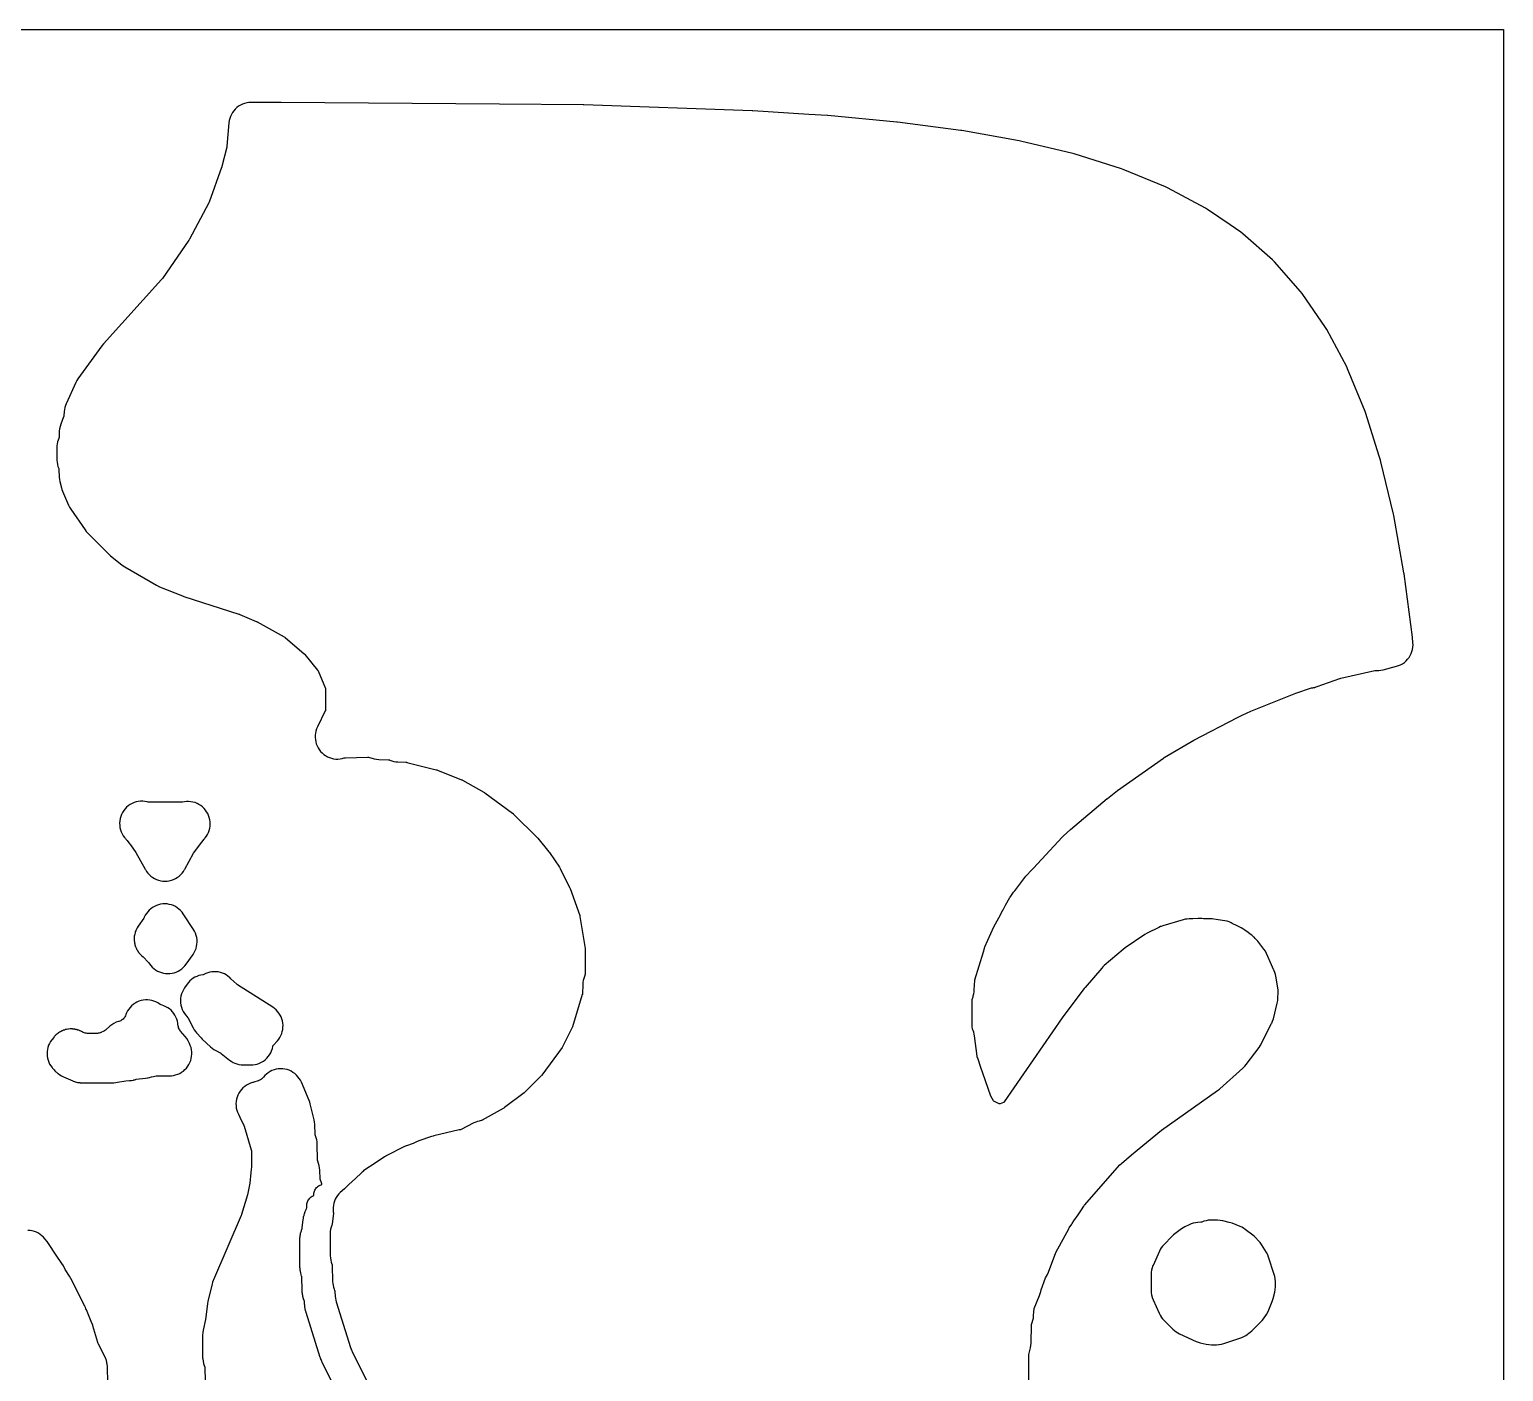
# Model space of a CAD drawing. Header units: millimetres. Extents: x 0 to 300, y 0 to 300.
# Drawn here: x 134.6 to 300, y 149.5 to 300 of the extents above; entities that cross this region are included whole.
import ezdxf

# ---------------------------------------------------------------- set-up
doc = ezdxf.new("R2010")
doc.units = ezdxf.units.MM
doc.layers.add('CUT', color=7, linetype='CONTINUOUS')

msp = doc.modelspace()

# ---------------------------------------------------------------- linework, layer by layer
at = {"layer": 'CUT'}
for points in [[(0.0029, 299.9971), (0.0614, 300), (299.9341, 300), (299.9926, 299.9971), (299.9954, 299.9386), (299.9954, 0.0614), (299.9926, 0.0029), (299.9341, 0), (0.0614, 0), (0.0029, 0.0029), (0, 0.0614), (0, 299.9386)], [(145.1668, 209.5838), (145.3135, 209.3823), (145.4097, 209.2745), (145.4626, 209.2082), (145.5905, 209.0478), (145.7913, 208.796), (145.977, 208.5632), (146.5897, 207.7207), (147.6192, 205.8514), (147.654, 205.7882), (147.7816, 205.5811), (147.9287, 205.3874), (148.094, 205.2089), (148.2758, 205.0473), (148.4724, 204.9041), (148.682, 204.7807), (148.9027, 204.6783), (149.1322, 204.5978), (149.3685, 204.54), (149.6093, 204.5054), (149.8523, 204.4944), (150.0952, 204.507), (150.3357, 204.5432), (150.5716, 204.6026), (150.8006, 204.6847), (151.0205, 204.7886), (151.2293, 204.9134), (151.425, 205.0579), (151.6057, 205.2207), (151.7697, 205.4003), (151.9155, 205.595), (152.0417, 205.803), (152.0682, 205.8519), (153.0334, 207.6324), (153.9815, 208.8691), (154.226, 209.188), (154.2646, 209.2384), (154.2805, 209.2591), (154.3207, 209.308), (154.3509, 209.3449), (154.495, 209.5388), (154.6196, 209.7458), (154.7237, 209.9638), (154.8063, 210.1908), (154.8665, 210.4248), (154.9039, 210.6634), (154.9181, 210.9046), (154.909, 211.146), (154.8766, 211.3854), (154.8212, 211.6205), (154.7434, 211.8492), (154.6439, 212.0694), (154.5236, 212.2788), (154.3836, 212.4758), (154.2253, 212.6582), (154.0502, 212.8246), (153.8598, 212.9733), (153.6559, 213.1028), (153.4405, 213.2122), (153.2155, 213.3002), (152.9831, 213.3661), (152.7454, 213.4092), (152.5046, 213.4292), (152.2631, 213.4259), (152.023, 213.3992), (151.8281, 213.3583), (151.8264, 213.3582), (151.8182, 213.3575), (151.7791, 213.3546), (148.346, 213.3628), (147.9752, 213.3661), (147.9588, 213.3667), (147.8424, 213.3946), (147.5989, 213.4402), (147.352, 213.4616), (147.1042, 213.4584), (146.858, 213.4306), (146.6157, 213.3787), (146.3798, 213.303), (146.1525, 213.2043), (145.9361, 213.0836), (145.7327, 212.942), (145.5443, 212.7811), (145.3727, 212.6022), (145.2198, 212.4073), (145.0868, 212.1982), (144.9753, 211.9769), (144.8861, 211.7457), (144.8203, 211.5068), (144.7785, 211.2625), (144.7781, 211.2568), (144.7768, 211.249), (144.7596, 211.0003), (144.7672, 210.7512), (144.7996, 210.504), (144.8564, 210.2614), (144.9371, 210.0255), (145.0409, 209.7989)], [(149.2227, 194.319), (149.4489, 194.2375), (149.6819, 194.1782), (149.9196, 194.1415), (150.1596, 194.1278), (150.3999, 194.1373), (150.6381, 194.1698), (150.8722, 194.225), (151.0998, 194.3025), (151.319, 194.4014), (151.5276, 194.521), (151.7238, 194.6601), (151.9057, 194.8173), (152.0716, 194.9913), (152.2201, 195.1805), (152.9947, 196.2715), (153.1289, 196.4821), (153.2415, 196.7051), (153.3313, 196.9382), (153.3973, 197.1791), (153.439, 197.4254), (153.4558, 197.6746), (153.4478, 197.9243), (153.4148, 198.1719), (153.3574, 198.4149), (153.2759, 198.6511), (153.1713, 198.8779), (153.0446, 199.0931), (151.9044, 200.8257), (151.7603, 201.0228), (151.5978, 201.205), (151.4182, 201.3704), (151.2234, 201.5176), (151.0151, 201.645), (150.7954, 201.7515), (150.5664, 201.836), (150.3302, 201.8979), (150.0891, 201.9363), (149.8453, 201.9511), (149.6014, 201.9421), (149.3594, 201.9093), (149.1218, 201.853), (148.8909, 201.7738), (148.6687, 201.6725), (148.4575, 201.55), (148.2593, 201.4075), (148.0759, 201.2463), (147.9091, 201.068), (147.7605, 200.8743), (147.6315, 200.667), (147.5233, 200.4481), (147.5225, 200.4462), (147.5142, 200.4282), (147.474, 200.3565), (147.463, 200.3399), (146.8413, 199.4504), (146.7122, 199.2452), (146.7115, 199.2438), (146.7106, 199.2425), (146.675, 199.1711), (146.6035, 199.0284), (146.6024, 199.0255), (146.601, 199.0228), (146.5674, 198.9345), (146.5164, 198.8022), (146.5152, 198.7976), (146.5135, 198.7933), (146.4873, 198.6969), (146.4516, 198.5685), (146.4506, 198.5624), (146.4489, 198.5564), (146.4319, 198.4556), (146.4098, 198.3297), (146.4092, 198.3219), (146.4079, 198.3143), (146.4007, 198.2114), (146.3913, 198.088), (146.3915, 198.0786), (146.3908, 198.0694), (146.3938, 197.9661), (146.3963, 197.8456), (146.3976, 197.8347), (146.3979, 197.8239), (146.4109, 197.7217), (146.4247, 197.6048), (146.4274, 197.5925), (146.4289, 197.5803), (146.4518, 197.4805), (146.4764, 197.3679), (146.4807, 197.3545), (146.4838, 197.341), (146.5161, 197.2446), (146.5507, 197.1371), (146.5569, 197.1227), (146.5618, 197.1081), (146.603, 197.0163), (146.647, 196.9146), (146.6554, 196.8996), (146.6623, 196.8841), (146.7118, 196.7976), (146.7645, 196.7025), (146.7751, 196.687), (146.7843, 196.671), (146.8414, 196.5907), (146.9019, 196.5028), (146.915, 196.4872), (146.9266, 196.4709), (146.9906, 196.3975), (147.0581, 196.3173), (147.0737, 196.302), (147.0879, 196.2857), (147.1578, 196.2198), (147.2314, 196.1478), (147.2497, 196.1331), (147.2665, 196.1172), (147.3826, 196.0181), (147.3885, 196.0123), (147.9774, 195.4063), (147.989, 195.3938), (148.0337, 195.3392), (148.0436, 195.3254), (148.118, 195.2165), (148.2631, 195.0248), (148.426, 194.8479), (148.6051, 194.6875), (148.7988, 194.545), (149.0053, 194.4218)], [(152.0253, 189.6696), (152.18, 189.4679), (152.422, 189.1834), (152.437, 189.1647), (152.4917, 189.082), (152.5031, 189.0609), (153.0118, 188.0428), (153.1242, 187.8416), (153.2547, 187.6516), (153.4021, 187.4745), (153.9032, 186.9257), (154.0314, 186.7953), (154.9676, 185.9098), (155.1446, 185.7574), (155.3351, 185.6222), (155.5373, 185.5054), (156.0413, 185.2448), (156.0579, 185.2357), (156.1237, 185.1933), (156.1389, 185.1819), (157.0919, 184.4307), (157.2832, 184.294), (157.4865, 184.1759), (157.7, 184.0773), (157.9219, 183.9993), (158.1501, 183.9425), (158.3826, 183.9073), (158.6174, 183.8942), (159.4628, 183.8867), (159.714, 183.8971), (159.9629, 183.9327), (160.2069, 183.9931), (160.4437, 184.0777), (160.6707, 184.1857), (160.8858, 184.3159), (161.0867, 184.4671), (161.2713, 184.6376), (161.438, 184.8259), (161.5848, 185.0299), (161.7105, 185.2477), (161.8136, 185.477), (161.8932, 185.7155), (161.9484, 185.9607), (161.9504, 185.9721), (161.954, 185.9902), (161.9638, 186.0266), (161.9862, 186.0569), (161.9982, 186.0709), (162.4517, 186.5777), (162.6031, 186.7643), (162.736, 186.9645), (162.849, 187.1766), (162.9411, 187.3985), (163.0114, 187.6282), (163.0595, 187.8637), (163.0846, 188.1026), (163.0868, 188.3429), (163.0658, 188.5822), (163.022, 188.8185), (162.9556, 189.0494), (162.8675, 189.2729), (162.7582, 189.487), (162.629, 189.6895), (162.4809, 189.8787), (162.3153, 190.0528), (162.1337, 190.2102), (161.9379, 190.3495), (157.9987, 192.8747), (157.9844, 192.8843), (157.9281, 192.9278), (157.9151, 192.9392), (157.2514, 193.5488), (157.1122, 193.6768), (157.099, 193.6888), (156.9148, 193.8424), (156.7168, 193.9776), (156.5067, 194.0933), (156.2864, 194.1882), (156.0581, 194.2617), (155.8238, 194.3129), (155.5857, 194.3414), (155.3459, 194.347), (155.1068, 194.3295), (154.8703, 194.2893), (154.6389, 194.2265), (154.4145, 194.1419), (154.1992, 194.0362), (154.1383, 194.0025), (154.095, 193.9975), (153.8659, 193.9597), (153.6412, 193.9008), (153.4229, 193.8213), (153.213, 193.7219), (153.0132, 193.6034), (152.8253, 193.467), (152.6508, 193.3136), (152.4914, 193.1448), (152.3482, 192.9618), (152.3309, 192.9374), (152.0455, 192.5354), (151.909, 192.3209), (151.7951, 192.0936), (151.7048, 191.856), (151.6391, 191.6104), (151.5987, 191.3594), (151.584, 191.1057), (151.5951, 190.8517), (151.632, 190.6002), (151.6942, 190.3537), (151.7811, 190.1148), (151.8919, 189.886)], [(139.2406, 187.9233), (139.2317, 187.9225), (139.1939, 187.9225), (139.039, 187.9069), (139.0002, 187.9038), (138.9905, 187.902), (138.9465, 187.8976), (138.7978, 187.8675), (138.7627, 187.8612), (138.7524, 187.8583), (138.7028, 187.8482), (138.562, 187.8048), (138.5306, 187.7959), (138.5196, 187.7917), (138.4652, 187.7749), (138.3338, 187.7195), (138.3057, 187.7086), (138.2945, 187.703), (138.236, 187.6783), (138.1153, 187.6126), (138.0904, 187.6), (138.079, 187.5928), (138.0176, 187.5595), (137.9084, 187.4851), (137.8865, 187.4712), (137.8751, 187.4624), (137.8121, 187.4195), (137.7151, 187.3382), (137.6959, 187.3233), (137.6848, 187.3128), (137.6215, 187.2598), (137.5371, 187.1734), (137.5205, 187.1578), (137.5097, 187.1454), (137.4477, 187.0819), (137.376, 186.9922), (137.3619, 186.9761), (137.1564, 186.7165), (137.0158, 186.52), (136.8948, 186.3109), (136.7946, 186.0911), (136.7161, 185.8626), (136.6599, 185.6276), (136.6267, 185.3883), (136.6168, 185.1469), (136.6302, 184.9057), (136.6669, 184.6669), (136.7264, 184.4328), (136.8082, 184.2055), (136.9116, 183.9871), (137.0356, 183.7798), (137.1791, 183.5854), (137.2355, 183.5226), (137.2388, 183.5182), (137.2632, 183.4918), (137.3406, 183.4057), (137.3723, 183.3737), (137.4102, 183.3327), (137.4983, 183.2464), (137.6107, 183.1329), (137.6699, 183.0786), (137.6821, 183.0666), (137.7076, 183.0439), (137.7839, 182.9739), (137.8004, 182.9613), (137.8575, 182.9104), (138.0468, 182.7714), (138.2483, 182.6508), (138.4603, 182.5496), (139.515, 182.1055), (139.5201, 182.1032), (139.5224, 182.1024), (139.565, 182.0844), (139.6808, 182.0423), (139.7604, 182.0122), (139.7728, 182.0088), (139.798, 181.9997), (140.0382, 181.9384), (140.2834, 181.9013), (140.3342, 181.8986), (140.3963, 181.8898), (140.6335, 181.8788), (143.8833, 181.8824), (144.1081, 181.8927), (144.331, 181.9233), (144.5192, 181.9666), (145.4642, 182.1213), (145.8555, 182.1354), (146.0888, 182.1548), (146.3192, 182.196), (146.334, 182.2001), (146.3404, 182.2012), (146.4158, 182.2227), (146.5448, 182.2585), (146.5555, 182.2626), (146.571, 182.267), (146.6088, 182.2818), (147.6468, 182.3924), (147.8914, 182.4308), (147.9562, 182.4477), (148.1156, 182.4771), (148.3365, 182.5392), (148.5454, 182.6085), (148.8709, 182.6527), (149.1502, 182.6656), (149.6183, 182.6757), (150.3223, 182.6658), (150.5659, 182.6743), (150.8075, 182.7065), (151.0448, 182.762), (151.2756, 182.8404), (151.4976, 182.9409), (151.7089, 183.0625), (151.9072, 183.2041), (152.0909, 183.3644), (152.258, 183.5417), (152.4071, 183.7346), (152.5367, 183.941), (152.6456, 184.159), (152.7328, 184.3867), (152.7973, 184.6217), (152.8387, 184.8619), (152.8565, 185.105), (152.8505, 185.3486), (152.8208, 185.5906), (152.7677, 185.8284), (152.6917, 186.06), (152.5935, 186.2831), (152.5881, 186.2939), (152.5806, 186.309), (152.4478, 186.5747), (152.2968, 186.836), (152.1155, 187.0773), (151.5969, 187.6867), (151.558, 187.7347), (151.5461, 187.7503), (151.479, 187.8471), (151.4245, 187.9451), (151.3799, 188.048), (151.3458, 188.1548), (151.3223, 188.2644), (151.3023, 188.4429), (151.3008, 188.4427), (151.2855, 188.5822), (151.2377, 188.8133), (151.1682, 189.0389), (151.0779, 189.2569), (150.9673, 189.4655), (150.8376, 189.6627), (150.6898, 189.8468), (150.5254, 190.0161), (150.3457, 190.1692), (150.1524, 190.3046), (149.9472, 190.4212), (149.7319, 190.5179), (149.518, 190.5907), (149.4107, 190.6333), (149.3124, 190.6839), (149.1636, 190.7799), (149.1621, 190.7775), (149.056, 190.8459), (148.8382, 190.9578), (148.6106, 191.0479), (148.3752, 191.1153), (148.1343, 191.1593), (147.8903, 191.1796), (147.6454, 191.1759), (147.4022, 191.1482), (147.1627, 191.0969), (146.9295, 191.0224), (146.7046, 190.9255), (146.4904, 190.807), (146.2887, 190.6682), (146.1016, 190.5102), (145.9308, 190.3347), (145.778, 190.1434), (145.6447, 189.938), (145.5321, 189.7206), (145.4658, 189.5546), (145.4655, 189.5548), (145.4009, 189.3927), (145.3511, 189.2958), (145.2923, 189.2041), (145.2249, 189.1186), (145.1496, 189.0398), (145.0671, 188.9687), (144.9782, 188.9058), (144.8836, 188.8517), (144.7843, 188.8069), (144.676, 188.7701), (144.6307, 188.7571), (144.371, 188.6669), (144.1229, 188.5487), (143.8892, 188.4039), (143.6728, 188.2344), (143.2223, 187.8396), (143.1799, 187.8042), (143.1662, 187.7932), (143.0811, 187.731), (142.9909, 187.6766), (142.9755, 187.6682), (142.9264, 187.6429), (142.7381, 187.5509), (142.6865, 187.5272), (142.67, 187.52), (142.5688, 187.4815), (142.4695, 187.4538), (142.3682, 187.4352), (142.2604, 187.4254), (142.2424, 187.4245), (142.1856, 187.4232), (141.1939, 187.4232), (141.1318, 187.4248), (141.1121, 187.4258), (140.9944, 187.4375), (140.8839, 187.4597), (140.7762, 187.4928), (140.6723, 187.5364), (140.552, 187.6016), (140.5212, 187.6183), (140.5198, 187.6191), (140.5137, 187.6224), (140.5135, 187.6221), (140.4667, 187.6447), (140.4094, 187.6758), (140.4069, 187.6769), (140.4008, 187.6802), (140.3393, 187.706), (140.3032, 187.7234), (140.2604, 187.7391), (140.1874, 187.7701), (140.1835, 187.7714), (140.1715, 187.7764), (140.0969, 187.7993), (140.0777, 187.8063), (140.0514, 187.8132), (140.0192, 187.8231), (139.9574, 187.8426), (139.952, 187.8437), (139.9338, 187.8493), (139.8481, 187.8665), (139.8452, 187.8673), (139.8406, 187.868), (139.775, 187.8812), (139.7214, 187.8925), (139.7148, 187.8933), (139.69, 187.8982), (139.5296, 187.9141), (139.4817, 187.9195), (139.4739, 187.9196), (139.4425, 187.9227), (139.2836, 187.9226)], [(263.6554, 153.7352), (263.659, 153.7335), (265.5295, 152.8921), (265.7451, 152.8069), (265.9676, 152.742), (266.6284, 152.5823), (266.6314, 152.5815), (266.9241, 152.529), (267.2209, 152.5115), (267.8168, 152.512), (268.079, 152.526), (268.0937, 152.5284), (268.1019, 152.5288), (268.3603, 152.5706), (268.6129, 152.6392), (270.4174, 153.2323), (270.6468, 153.3204), (270.8665, 153.4306), (271.0742, 153.5619), (271.0758, 153.5629), (271.5867, 153.922), (271.5872, 153.9223), (271.7627, 154.0577), (271.9256, 154.208), (272.7749, 155.0651), (272.922, 155.2271), (272.925, 155.2311), (272.9277, 155.2341), (273.0601, 155.4086), (273.4104, 155.9151), (273.558, 156.1567), (273.6773, 156.4134), (273.6776, 156.4142), (274.0587, 157.3726), (274.1656, 157.7088), (274.3385, 158.4238), (274.3392, 158.4267), (274.3918, 158.7194), (274.4092, 159.0163), (274.4087, 159.6132), (274.3948, 159.8747), (274.3925, 159.8893), (274.3921, 159.8973), (274.3505, 160.1551), (274.2823, 160.4071), (273.6507, 162.3344), (273.5425, 162.6089), (273.4027, 162.8686), (273.4017, 162.8702), (272.8582, 163.7512), (272.7046, 163.9725), (272.5281, 164.176), (272.1694, 164.5472), (272.0264, 164.6839), (271.873, 164.8088), (271.022, 165.4479), (270.8409, 165.5719), (270.6496, 165.6795), (270.4496, 165.7699), (269.5517, 166.1293), (269.208, 166.2387), (268.4961, 166.4102), (268.2031, 166.4625), (267.9059, 166.4796), (267.1299, 166.4781), (266.8773, 166.4648), (266.6274, 166.4261), (266.3827, 166.3623), (266.1457, 166.2741), (266.1321, 166.2683), (266.1271, 166.2662), (266.0811, 166.2507), (266.0524, 166.2465), (266.0281, 166.2444), (265.6906, 166.224), (265.4398, 166.1961), (265.193, 166.1431), (264.9529, 166.0654), (264.7218, 165.964), (264.2321, 165.7188), (264.0504, 165.6181), (263.8776, 165.5027), (263.1347, 164.9605), (262.9699, 164.8292), (262.8167, 164.6845), (261.8836, 163.7254), (261.7374, 163.5613), (261.6062, 163.385), (261.491, 163.1978), (261.3927, 163.0013), (260.679, 161.4028), (260.6763, 161.3967), (260.6742, 161.3921), (260.58, 161.147), (260.5119, 160.8935), (260.4708, 160.6341), (260.4571, 160.3719), (260.4577, 158.6127), (260.4714, 158.3522), (260.5122, 158.0945), (260.5796, 157.8425), (260.5843, 157.8302), (260.5905, 157.8075), (260.6838, 157.5654), (261.3657, 156.0371), (261.4673, 155.8346), (261.5868, 155.6421), (261.596, 155.63), (261.6082, 155.6104), (261.7453, 155.4298), (261.8982, 155.2623), (262.9132, 154.2473), (263.0805, 154.0945), (263.261, 153.9575), (263.4531, 153.8374)]]:
    msp.add_lwpolyline(points, close=True, dxfattribs=at)
for points in [[(246.7102, 144.9307), (246.7522, 151.3763), (246.7559, 151.4082), (246.7599, 151.4282), (246.93, 152.1712), (246.9738, 152.4198), (246.9923, 152.6715), (247.0403, 154.7568), (247.0455, 154.7725), (247.1326, 155.0143), (247.2055, 155.2538), (247.2541, 155.4994), (247.2609, 155.571), (247.2654, 155.5937), (247.2887, 155.8107), (247.3372, 156.5783), (247.3383, 156.5908), (247.9454, 158.0358), (248.0272, 158.2598), (248.0873, 158.4906), (248.1162, 158.671), (248.6269, 160.01), (248.8252, 160.3933), (248.9448, 160.6619), (249.7688, 162.8514), (251.2258, 165.5147), (251.2526, 165.5611), (251.2814, 165.6062), (251.5671, 166.0325), (251.6159, 166.1052), (251.8096, 166.3943), (252.2735, 167.0864), (252.6426, 167.637), (252.9137, 168.0416), (252.9575, 168.1027), (253.0051, 168.1609), (256.9536, 172.6926), (257.1397, 172.8514), (258.2735, 173.8192), (261.6278, 176.592), (267.9222, 181.0122), (268.1328, 181.1801), (268.1631, 181.204), (270.7592, 183.5303), (270.9277, 183.6964), (270.9795, 183.7581), (270.9818, 183.7604), (271.1324, 183.9405), (272.5822, 185.8502), (272.7128, 186.0398), (272.7731, 186.1472), (272.8261, 186.2415), (273.9708, 188.5192), (273.9821, 188.5455), (273.9883, 188.5577), (274.0988, 188.8124), (274.1805, 189.0778), (274.6083, 190.8049), (274.6632, 191.1032), (274.6817, 191.4059), (274.6817, 191.4188), (274.7037, 192.0191), (274.7001, 192.2725), (274.6709, 192.5243), (274.4501, 193.8404), (274.4069, 194.045), (274.3467, 194.2454), (274.27, 194.44), (274.2215, 194.5492), (274.211, 194.577), (273.9681, 195.1209), (273.4145, 196.3696), (273.2806, 196.6293), (273.1174, 196.8717), (272.4386, 197.7624), (272.3004, 197.9283), (272.1485, 198.0816), (272.0077, 198.2011), (271.9588, 198.2549), (271.7714, 198.4233), (271.568, 198.572), (271.3381, 198.7229), (270.9681, 199.0104), (270.7651, 199.1525), (270.549, 199.2739), (270.2547, 199.4204), (270.1176, 199.498), (269.5668, 199.7631), (269.4516, 199.8205), (269.2237, 199.9201), (268.987, 199.9967), (268.7439, 200.0493), (267.5111, 200.2527), (267.2977, 200.2785), (267.083, 200.2859), (266.3239, 200.2795), (266.1542, 200.2969), (265.9533, 200.3094), (265.7521, 200.3057), (265.1341, 200.2694), (264.7327, 200.2659), (264.501, 200.2532), (264.2716, 200.2191), (264.0463, 200.1638), (261.7871, 199.4971), (261.5767, 199.4247), (261.5371, 199.407), (261.5304, 199.4047), (261.3188, 199.31), (260.032, 198.6611), (259.7595, 198.5014), (259.7574, 198.4999), (257.5521, 197.0123), (257.323, 196.8377), (255.2058, 195.0224), (255.0672, 194.8941), (254.9386, 194.7557), (253.0701, 192.5855), (252.97, 192.4614), (250.5599, 189.2716), (250.4956, 189.1826), (243.9907, 179.7377), (243.9796, 179.7223), (243.9533, 179.6914), (243.9169, 179.6735), (243.8992, 179.6664), (243.5405, 179.5329), (243.5235, 179.527), (243.4863, 179.5172), (243.4499, 179.5294), (243.4333, 179.5364), (242.8852, 179.7816), (242.8677, 179.79), (242.8317, 179.8108), (242.8073, 179.8444), (242.7972, 179.861), (242.4872, 180.3975), (242.1881, 181.264), (241.6005, 182.9665), (241.3778, 183.6115), (241.0544, 184.5484), (240.9698, 184.8021), (240.9563, 184.859), (240.9534, 184.8777), (240.6522, 187.1471), (240.6158, 187.3541), (240.5622, 187.5573), (240.4917, 187.7552), (240.4359, 187.8933), (240.3867, 188.1843), (240.3775, 189.8765), (240.3749, 190.3571), (240.3745, 190.4321), (240.3741, 190.502), (240.3739, 190.5396), (240.3737, 190.5741), (240.3739, 191.1409), (240.3746, 191.1479), (240.3751, 191.1526), (240.383, 191.1922), (240.3881, 191.2103), (240.4866, 191.5297), (240.4962, 191.5689), (240.5198, 191.6471), (240.5733, 191.8561), (240.6086, 192.069), (240.6107, 192.0962), (240.6283, 192.2982), (240.6729, 193.3638), (240.673, 193.3654), (240.6817, 193.4143), (241.6475, 196.578), (241.7703, 196.9802), (241.7802, 197.0127), (241.7808, 197.0147), (241.8019, 197.0769), (241.8281, 197.1414), (242.8106, 199.3726), (243.553, 200.7397), (243.849, 201.2848), (243.8562, 201.2981), (244.1381, 201.8171), (244.6034, 202.6556), (244.6395, 202.7154), (244.7891, 202.9127), (245.0447, 203.25), (245.1661, 203.4102), (245.5128, 203.8676), (246.4242, 205.0615), (246.484, 205.1293), (246.6082, 205.2622), (246.9343, 205.6114), (247.2711, 205.972), (250.4919, 209.4206), (250.6361, 209.5631), (251.4398, 210.2847), (255.544, 213.7483), (255.5635, 213.7637), (256.7007, 214.6635), (261.8641, 218.2955), (261.9034, 218.3219), (261.905, 218.3229), (261.9456, 218.3479), (265.2615, 220.2987), (270.1427, 222.8649), (270.6651, 223.1261), (271.159, 223.3436), (271.665, 223.5664), (276.6914, 225.5756), (278.4691, 226.1683), (278.5492, 226.1781), (278.6191, 226.1907), (278.685, 226.1998), (278.7482, 226.2139), (278.8235, 226.2275), (278.8679, 226.2407), (278.8876, 226.2451), (278.9857, 226.2758), (279.0906, 226.307), (281.6182, 227.2163), (281.6902, 227.2397), (281.7636, 227.2584), (285.5675, 228.102), (285.9978, 228.1254), (286.2461, 228.1514), (286.4906, 228.2021), (286.5009, 228.2047), (287.9763, 228.5881), (288.2164, 228.6636), (288.4477, 228.7628), (288.6679, 228.8848), (288.8746, 229.0283), (289.0659, 229.1919), (289.2398, 229.3739), (289.3945, 229.5725), (289.5285, 229.7856), (289.6403, 230.0111), (289.7289, 230.2467), (289.7934, 230.49), (289.8331, 230.7385), (289.8475, 230.9898), (289.8367, 231.2413), (289.8321, 231.29), (289.7874, 231.7661), (289.7772, 231.8572), (288.8481, 238.9502), (288.8304, 239.0646), (287.682, 245.5018), (287.6525, 245.6431), (286.2482, 251.5265), (286.2011, 251.6968), (286.0246, 252.2574), (284.5456, 256.9553), (284.4732, 257.1552), (282.5101, 261.9297), (282.4045, 262.1543), (280.1706, 266.3485), (280.0249, 266.5885), (277.421, 270.3801), (277.2336, 270.6202), (274.2985, 273.9419), (274.0782, 274.162), (270.7528, 277.0931), (270.5148, 277.2786), (269.3384, 278.0863), (269.3369, 278.0873), (269.3342, 278.0892), (269.3142, 278.103), (269.3141, 278.103), (266.7952, 279.8325), (266.5556, 279.978), (262.2905, 282.2502), (262.0649, 282.3563), (257.3251, 284.3031), (257.1256, 284.3754), (251.8408, 286.0382), (251.6705, 286.0852), (245.8132, 287.4824), (245.6721, 287.5118), (239.2173, 288.663), (239.1029, 288.6807), (232.0273, 289.607), (231.9363, 289.6172), (224.2172, 290.3414), (224.1461, 290.3471), (222.0597, 290.4829), (215.7796, 290.8917), (215.704, 290.8955), (196.826, 291.5513), (196.7593, 291.5528), (187.3789, 291.6282), (162.8751, 291.8251), (162.8493, 291.8252), (159.5081, 291.8176), (159.2617, 291.8049), (159.0178, 291.7679), (158.7787, 291.7071), (158.5467, 291.623), (158.3242, 291.5165), (158.1133, 291.3885), (157.916, 291.2404), (157.7343, 291.0735), (157.5698, 290.8896), (157.4244, 290.6903), (157.2992, 290.4777), (157.1957, 290.2538), (157.1147, 290.0208), (157.0571, 289.7809), (157.0234, 289.5365), (156.7925, 286.9092), (156.7919, 286.9044), (156.78, 286.8307), (156.7763, 286.8141), (156.2351, 284.6257), (156.2192, 284.5676), (156.2003, 284.5104), (154.8145, 280.636), (154.8128, 280.6317), (154.7842, 280.5665), (154.7769, 280.5521), (152.6027, 276.4849), (152.5687, 276.4255), (152.5313, 276.3682), (149.5549, 272.0711), (149.5086, 272.0087), (149.4583, 271.9494), (142.9433, 264.7601), (142.7681, 264.5436), (140.0905, 260.8306), (139.9558, 260.6229), (139.8423, 260.4029), (138.7592, 258.02), (138.6778, 257.8178), (138.6142, 257.6093), (138.5691, 257.3961), (138.5427, 257.1797), (138.5036, 256.6784), (138.5018, 256.6603), (138.4949, 256.6216), (138.4843, 256.5837), (138.4782, 256.5665), (138.1564, 255.7355), (138.0724, 255.4779), (138.0168, 255.2127), (137.9902, 254.943), (137.9603, 254.2648), (137.959, 254.246), (137.9532, 254.206), (137.9435, 254.1668), (137.9376, 254.149), (137.8696, 253.9593), (137.805, 253.7506), (137.7588, 253.5371), (137.7315, 253.3204), (137.7231, 253.1021), (137.7309, 251.7179), (137.7441, 251.4745), (137.781, 251.2336), (137.8411, 250.9975), (137.924, 250.7683), (137.9336, 250.7451), (137.9457, 250.7094), (137.9509, 250.6721), (137.9521, 250.6546), (137.9905, 249.7954), (138.0134, 249.5517), (138.0601, 249.3113), (138.2326, 248.6083), (138.2898, 248.4106), (138.3632, 248.2182), (139.0331, 246.657), (139.1444, 246.4302), (139.2779, 246.2157), (140.8933, 243.8925), (141.0256, 243.7189), (141.1726, 243.5575), (143.5553, 241.1596), (143.7529, 240.9809), (145.0077, 239.9622), (145.1658, 239.8439), (145.3328, 239.7384), (148.9045, 237.675), (149.2262, 237.5187), (151.7957, 236.4904), (151.9595, 236.4314), (158.1389, 234.4449), (158.1888, 234.4277), (158.2377, 234.4083), (160.0802, 233.6305), (160.1377, 233.6044), (160.1938, 233.5753), (163.2182, 231.9019), (163.2345, 231.8924), (163.3012, 231.8462), (163.3159, 231.8343), (165.4699, 230), (165.4831, 229.9882), (165.5361, 229.9338), (165.5475, 229.9203), (166.9615, 228.1651), (166.9723, 228.151), (166.9934, 228.119), (167.0114, 228.0852), (167.0186, 228.069), (167.8428, 226.0884), (167.8495, 226.071), (167.8612, 226.0325), (167.865, 225.9924), (167.8653, 225.9737), (167.8522, 223.6881), (167.8517, 223.6713), (167.8483, 223.6353), (167.8353, 223.6013), (167.8284, 223.5865), (166.9478, 221.7871), (166.8515, 221.5636), (166.7775, 221.3318), (166.7264, 221.0938), (166.6986, 220.8521), (166.6945, 220.6087), (166.7141, 220.3662), (166.7571, 220.1266), (166.8232, 219.8924), (166.9118, 219.6658), (167.0221, 219.4488), (167.1528, 219.2436), (167.303, 219.052), (167.471, 218.876), (167.6554, 218.7171), (167.8543, 218.5769), (168.0659, 218.4567), (168.2882, 218.3577), (168.5191, 218.2807), (168.7563, 218.2266), (168.9977, 218.1958), (169.241, 218.1886), (169.4838, 218.2051), (169.7238, 218.2451), (169.9589, 218.3082), (170.0561, 218.3395), (170.0944, 218.3441), (170.1123, 218.345), (172.5757, 218.4038), (172.593, 218.4038), (172.6303, 218.4013), (172.6674, 218.3953), (172.6837, 218.3915), (173.3073, 218.2305), (173.5712, 218.1774), (173.8393, 218.153), (174.9306, 218.1125), (174.9478, 218.1115), (174.9848, 218.1067), (175.0198, 218.0953), (175.036, 218.0888), (175.08, 218.0699), (175.2955, 217.9889), (175.5176, 217.928), (175.7444, 217.8879), (175.9739, 217.8687), (176.8627, 217.8358), (176.8822, 217.8345), (176.9656, 217.8227), (176.9846, 217.8185), (180.2713, 216.9981), (180.3494, 216.9757), (180.4259, 216.9481), (183.098, 215.8773), (183.1676, 215.8468), (183.2351, 215.812), (185.6119, 214.4869), (185.6755, 214.4488), (185.7365, 214.4069), (188.8483, 212.124), (188.8521, 212.1211), (188.9075, 212.074), (188.9195, 212.0626), (191.5973, 209.3935), (191.6392, 209.3496), (191.6788, 209.3035), (192.906, 207.8017), (192.9399, 207.7582), (192.9718, 207.7132), (194.0889, 206.0541), (194.1283, 205.9914), (194.1638, 205.9263), (195.2381, 203.8022), (195.2694, 203.7352), (195.2965, 203.6664), (196.3738, 200.6601), (196.3794, 200.6433), (196.3984, 200.5689), (196.4015, 200.5514), (196.9656, 196.9478), (196.9662, 196.9429), (196.9723, 196.8671), (196.9727, 196.8499), (196.9665, 194.0463), (196.966, 194.0269), (196.9616, 193.9854), (196.9529, 193.9446), (196.9475, 193.9261), (196.8324, 193.5693), (196.7722, 193.3483), (196.7324, 193.1228), (196.7135, 192.8946), (196.6757, 191.8754), (196.6753, 191.8701), (196.6692, 191.8189), (196.6636, 191.7928), (196.6572, 191.7697), (195.5548, 188.1686), (195.5531, 188.1636), (195.5238, 188.0891), (195.5161, 188.0727), (194.4422, 185.9213), (194.4397, 185.9166), (194.3973, 185.8464), (194.3866, 185.8311), (192.1207, 182.7425), (192.1178, 182.7387), (192.0701, 182.6827), (192.0586, 182.6706), (190.2505, 180.8627), (190.1901, 180.8064), (190.126, 180.7544), (187.9325, 179.098), (187.8658, 179.0511), (187.7961, 179.0089), (185.4358, 177.6887), (185.4195, 177.6801), (185.3832, 177.6643), (185.3455, 177.652), (185.3276, 177.6476), (185.1065, 177.5992), (184.9016, 177.5451), (184.702, 177.4739), (184.5092, 177.386), (183.0007, 176.6196), (182.8586, 176.5938), (180.0238, 175.9292), (179.9224, 175.899), (179.7467, 175.8512), (178.3243, 175.3778), (178.0666, 175.2758), (177.6725, 175.094), (176.9431, 174.8291), (176.9107, 174.8152), (176.8974, 174.8104), (176.631, 174.6955), (174.7481, 173.7508), (174.6397, 173.6873), (174.6075, 173.6708), (174.5392, 173.6284), (174.4692, 173.5874), (174.4676, 173.5864), (173.4374, 172.89), (172.2842, 172.1104), (172.2817, 172.1087), (172.1296, 171.9973), (172.128, 171.9959), (172.1255, 171.9941), (172.0839, 171.9585), (172.083, 171.9579), (172.078, 171.9535), (171.9823, 171.8716), (171.9436, 171.8359), (171.9293, 171.8234), (171.9037, 171.7991), (171.2026, 171.152), (170.458, 170.4648), (170.4358, 170.4443), (169.967, 170.0116), (169.5123, 169.5919), (169.3454, 169.4225), (169.2165, 169.2639), (169.1953, 169.2379), (169.0635, 169.04), (168.951, 168.8303), (168.859, 168.611), (168.7883, 168.3839), (168.7395, 168.1511), (168.713, 167.9147), (168.7091, 167.6769), (168.7278, 167.4398), (168.7319, 167.4163), (168.7321, 167.4139), (168.7487, 167.2898), (168.7451, 167.2349), (168.614, 166.0877), (168.6115, 166.0695), (168.6037, 166.0323), (168.5924, 165.9959), (168.586, 165.9793), (168.5674, 165.9341), (168.4848, 165.702), (168.4255, 165.4628), (168.39, 165.2189), (168.3787, 164.9727), (168.3806, 164.4162), (168.3872, 162.4794), (168.3995, 162.2403), (168.4346, 162.0034), (168.4921, 161.771), (168.5717, 161.5452), (168.5877, 161.506), (168.5999, 161.4684), (168.6046, 161.4292), (168.6055, 161.41), (168.648, 159.608), (168.6626, 159.3906), (168.6961, 159.1753), (168.7482, 158.9638), (168.8186, 158.7576), (168.8819, 158.5954), (168.889, 158.5756), (168.9005, 158.5336), (168.9074, 158.4907), (168.909, 158.4697), (168.9377, 157.9301), (168.9577, 157.721), (168.9952, 157.5143), (169.0498, 157.3114), (170.6597, 152.2036), (170.7266, 152.0174), (170.808, 151.8371), (170.8412, 151.7708), (173.2515, 146.9494)], [(169.877, 145.768), (167.4961, 150.5305), (167.4908, 150.5411), (167.4804, 150.5625), (167.4753, 150.5731), (167.454, 150.6178), (167.449, 150.6286), (167.439, 150.6501), (167.4341, 150.6609), (167.4276, 150.6752), (167.418, 150.6969), (167.3994, 150.7406), (167.3903, 150.7625), (167.3532, 150.8541), (167.3445, 150.8762), (167.3276, 150.9206), (167.3193, 150.9428), (167.314, 150.9576), (167.31, 150.9688), (167.3022, 150.9912), (167.2984, 151.0025), (167.2826, 151.0493), (167.2789, 151.0606), (167.2715, 151.0832), (167.2679, 151.0945), (165.6827, 156.1241), (165.6789, 156.1361), (165.6716, 156.1603), (165.668, 156.1723), (165.6533, 156.2228), (165.6498, 156.2349), (165.643, 156.2592), (165.6396, 156.2713), (165.6353, 156.2874), (165.629, 156.3118), (165.6169, 156.3608), (165.6111, 156.3853), (165.5891, 156.4831), (165.5791, 156.5325), (165.5611, 156.6317), (165.5532, 156.6815), (165.5395, 156.7808), (165.5363, 156.8058), (165.5304, 156.8559), (165.5278, 156.8809), (165.5262, 156.8975), (165.525, 156.9101), (165.5229, 156.9352), (165.5219, 156.9478), (165.518, 157.0002), (165.5172, 157.0127), (165.5156, 157.0379), (165.5148, 157.0505), (165.5022, 157.287), (165.4944, 157.3608), (165.4922, 157.3708), (165.4637, 157.4571), (165.4499, 157.4947), (165.4455, 157.507), (165.4368, 157.5317), (165.4325, 157.544), (165.4269, 157.5604), (165.4188, 157.5852), (165.403, 157.6351), (165.3953, 157.6601), (165.3661, 157.7598), (165.3525, 157.8103), (165.3275, 157.9119), (165.3161, 157.9629), (165.2966, 158.0599), (165.2875, 158.1114), (165.2714, 158.2147), (165.2645, 158.2665), (165.253, 158.3698), (165.2504, 158.3958), (165.2458, 158.4479), (165.2437, 158.474), (165.2426, 158.4912), (165.2418, 158.5043), (165.2403, 158.5304), (165.2396, 158.5435), (165.2371, 158.5979), (165.2366, 158.6109), (165.2357, 158.6371), (165.2353, 158.6501), (165.2017, 160.0779), (165.1969, 160.1445), (165.1954, 160.1536), (165.1781, 160.218), (165.1378, 160.3436), (165.1205, 160.403), (165.0888, 160.5226), (165.0745, 160.5828), (165.051, 160.695), (165.0399, 160.7551), (165.0209, 160.8758), (165.0129, 160.9364), (165.0002, 161.057), (164.9974, 161.0875), (164.9925, 161.1484), (164.9905, 161.1789), (164.9894, 161.199), (164.9886, 161.2143), (164.9874, 161.2448), (164.9868, 161.2601), (164.985, 161.3237), (164.9846, 161.339), (164.9841, 161.3695), (164.984, 161.3848), (164.9745, 164.1828), (164.9745, 164.1976), (164.9748, 164.2272), (164.975, 164.242), (164.9763, 164.3036), (164.9767, 164.3184), (164.9777, 164.3479), (164.9783, 164.3627), (164.9792, 164.3822), (164.9809, 164.4118), (164.9851, 164.4708), (164.9876, 164.5003), (164.9987, 164.6172), (165.0058, 164.676), (165.0228, 164.793), (165.0328, 164.8513), (165.0544, 164.9611), (165.0672, 165.0188), (165.0957, 165.1336), (165.1113, 165.1907), (165.1452, 165.3032), (165.1541, 165.3314), (165.1725, 165.3876), (165.1821, 165.4156), (165.1886, 165.434), (165.1937, 165.4479), (165.2039, 165.4757), (165.2091, 165.4895), (165.2229, 165.5253), (165.2416, 165.581), (165.2436, 165.5891), (165.2527, 165.6472), (165.3543, 166.5364), (165.3561, 166.551), (165.3598, 166.5801), (165.3617, 166.5947), (165.3701, 166.6552), (165.3723, 166.6698), (165.3767, 166.6988), (165.3789, 166.7133), (165.3821, 166.7324), (165.3872, 166.7613), (165.3981, 166.819), (165.4039, 166.8478), (165.4284, 166.9618), (165.4422, 167.0189), (165.4724, 167.1323), (165.4889, 167.1887), (165.5227, 167.2944), (165.542, 167.3499), (165.5832, 167.4598), (165.6051, 167.5143), (165.6491, 167.6162), (165.6737, 167.6695), (165.7254, 167.7749), (165.7695, 167.8646), (165.7727, 167.8731), (165.7751, 167.8823), (165.7767, 167.8916), (165.7773, 167.9011), (165.777, 167.9106), (165.7702, 167.9627), (165.7607, 168.0801), (165.7628, 168.1979), (165.7764, 168.3149), (165.8014, 168.4301), (165.8376, 168.5422), (165.8846, 168.6502), (165.942, 168.7532), (166.0091, 168.8499), (166.0855, 168.9397), (166.1703, 169.0215), (166.2627, 169.0946), (166.3618, 169.1583), (166.4667, 169.2119), (166.5426, 169.2418), (166.5396, 169.2787), (166.5417, 169.3961), (166.5553, 169.5127), (166.5801, 169.6274), (166.6161, 169.7391), (166.6628, 169.8468), (166.7198, 169.9495), (166.7865, 170.046), (166.8624, 170.1356), (166.9466, 170.2173), (167.0385, 170.2904), (167.137, 170.3542), (167.2413, 170.4081), (167.3504, 170.4515), (167.4603, 170.4832), (167.4432, 170.5628), (167.3799, 170.7686), (167.2992, 170.9682), (167.2802, 171.0099), (167.273, 171.0267), (167.2603, 171.064), (167.255, 171.103), (167.2539, 171.1213), (167.2185, 172.1004), (167.1973, 172.3474), (167.1517, 172.5912), (167.0821, 172.8292), (166.9863, 173.1056), (166.9803, 173.1243), (166.9707, 173.1656), (166.9655, 173.2076), (166.9646, 173.2273), (166.9298, 175.0335), (166.9141, 175.2694), (166.8761, 175.5029), (166.8163, 175.7317), (166.7351, 175.9538), (166.7256, 175.9764), (166.7133, 176.0126), (166.7081, 176.0505), (166.707, 176.0682), (166.6583, 177.2321), (166.6353, 177.4816), (166.5874, 177.7275), (166.1416, 179.5312), (166.0853, 179.7252), (166.0134, 179.914), (165.1457, 181.9441), (165.0379, 182.1654), (164.9088, 182.3751), (164.7598, 182.571), (164.5922, 182.7514), (164.4077, 182.9143), (164.2081, 183.0584), (163.9952, 183.1821), (163.7713, 183.2843), (163.5383, 183.3639), (163.2987, 183.4203), (163.0546, 183.4528), (162.8086, 183.4612), (162.5629, 183.4453), (162.32, 183.4053), (162.0822, 183.3416), (161.8518, 183.2549), (161.6311, 183.1459), (161.4221, 183.0157), (161.227, 182.8656), (161.0475, 182.6971), (160.8856, 182.5117), (160.8822, 182.5075), (160.8693, 182.4927), (160.8272, 182.4469), (160.8032, 182.4221), (160.7596, 182.3791), (160.7454, 182.3658), (160.6564, 182.2902), (160.5651, 182.2269), (160.468, 182.1728), (160.3609, 182.1262), (160.3428, 182.1193), (160.285, 182.0991), (159.8087, 181.9453), (159.7445, 181.9264), (159.6708, 181.9069), (159.6693, 181.9065), (159.4335, 181.8314), (159.2064, 181.7334), (158.99, 181.6134), (158.7866, 181.4727), (158.5981, 181.3125), (158.4263, 181.1344), (158.273, 180.9403), (158.1396, 180.7319), (158.0274, 180.5114), (157.9376, 180.2809), (157.871, 180.0426), (157.8283, 179.7989), (157.8099, 179.5522), (157.816, 179.3049), (157.8465, 179.0594), (157.9011, 178.8181), (157.9793, 178.5833), (158.0803, 178.3575), (158.2431, 178.037), (158.6739, 177.1802), (158.6811, 177.1651), (158.6944, 177.1315), (158.6946, 177.1309), (158.7006, 177.113), (158.7279, 177.0312), (159.5215, 174.352), (159.5452, 174.2515), (159.548, 174.2383), (159.5502, 174.2159), (159.5507, 174.1982), (159.5596, 172.5008), (159.5505, 172.4186), (159.5249, 172.1883), (159.4846, 171.8241), (159.351, 170.6196), (159.1, 169.3353), (158.4403, 167.1335), (158.4189, 167.069), (158.394, 167.0059), (155.3083, 159.8095), (155.2631, 159.704), (155.2625, 159.7027), (155.1907, 159.5145), (155.1342, 159.3211), (154.6895, 157.5339), (154.6801, 157.4864), (154.6601, 157.4055), (154.6037, 157.0944), (154.3986, 155.3363), (154.1305, 154.134), (154.0861, 153.8674), (154.0707, 153.5976), (154.0635, 151.219), (154.0743, 150.979), (154.0781, 150.9518), (154.0793, 150.9271), (154.1172, 150.6746), (154.1806, 150.4273), (154.2899, 150.0769), (154.2946, 150.0605), (154.2987, 150.0412), (154.3026, 150.0225), (154.3064, 149.9906), (154.3075, 149.9681), (154.3448, 148.4246)], [(143.4264, 148.2012), (143.3843, 150.067), (143.3629, 150.3418), (143.3434, 150.444), (143.3282, 150.5395), (143.3161, 150.5877), (143.3113, 150.6126), (143.3029, 150.64), (143.2958, 150.6683), (143.2932, 150.6815), (143.2896, 150.693), (143.2742, 150.7541), (143.2339, 150.8697), (143.2104, 150.9446), (143.0991, 151.1969), (142.3917, 152.5874), (142.3625, 152.6503), (142.3426, 152.7001), (142.3366, 152.7182), (142.3362, 152.7197), (142.3335, 152.7289), (142.3306, 152.7384), (142.326, 152.7539), (141.7632, 154.6387), (141.7479, 154.6898), (141.7071, 154.8034), (141.7019, 154.8186), (141.7001, 154.8228), (141.6553, 154.9476), (141.2646, 155.8722), (141.1993, 156.0648), (141.1282, 156.2498), (141.0427, 156.4287), (140.9762, 156.5546), (140.9211, 156.6851), (140.8512, 156.8362), (139.2824, 159.9524), (139.1488, 160.1855), (139.1353, 160.2065), (139.1336, 160.2096), (138.6567, 160.9495), (138.4463, 161.3481), (138.2793, 161.6208), (137.6301, 162.5425), (136.7696, 163.8776), (136.6291, 164.0741), (136.3874, 164.3797), (136.2262, 164.5643), (136.0477, 164.7321), (135.8536, 164.8817), (135.6458, 165.0115), (135.4262, 165.1204), (135.1971, 165.2072), (134.9606, 165.2713), (134.7189, 165.3118), (134.4744, 165.3285)]]:
    msp.add_lwpolyline(points, dxfattribs=at)

doc.saveas('drawing.dxf')
